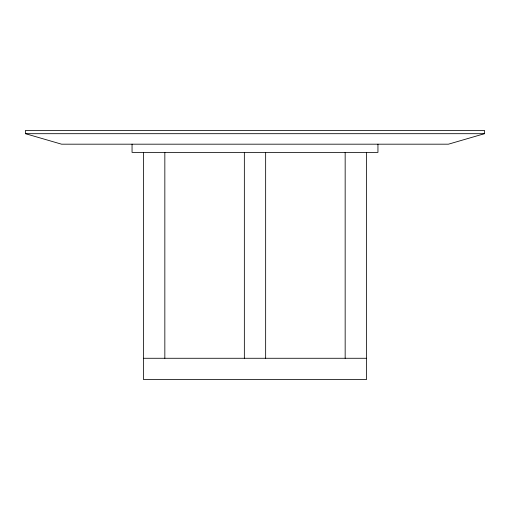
<?xml version="1.0" encoding="UTF-8"?>
<svg xmlns="http://www.w3.org/2000/svg" width="510" height="510" viewBox="0 0 510 510"><rect width="100%" height="100%" fill="white"/><g stroke="black" fill="none" stroke-linecap="round" stroke-linejoin="round"><path stroke-width="0.76" d="M484.5 133.69L448.437 144.183L61.563 144.183L25.5 133.69L25.5 130.413L484.5 130.413L484.5 133.69L25.5 133.69M143.527 358.275L366.473 358.275M377.948 144.183L377.948 152.382L132.052 152.382L132.052 144.183M366.473 152.382L366.473 379.587L143.527 379.587L143.527 152.382M345.162 152.382L345.162 358.275M265.653 152.382L265.653 358.275M244.347 152.382L244.347 358.275M164.838 152.382L164.838 358.275"/></g></svg>
